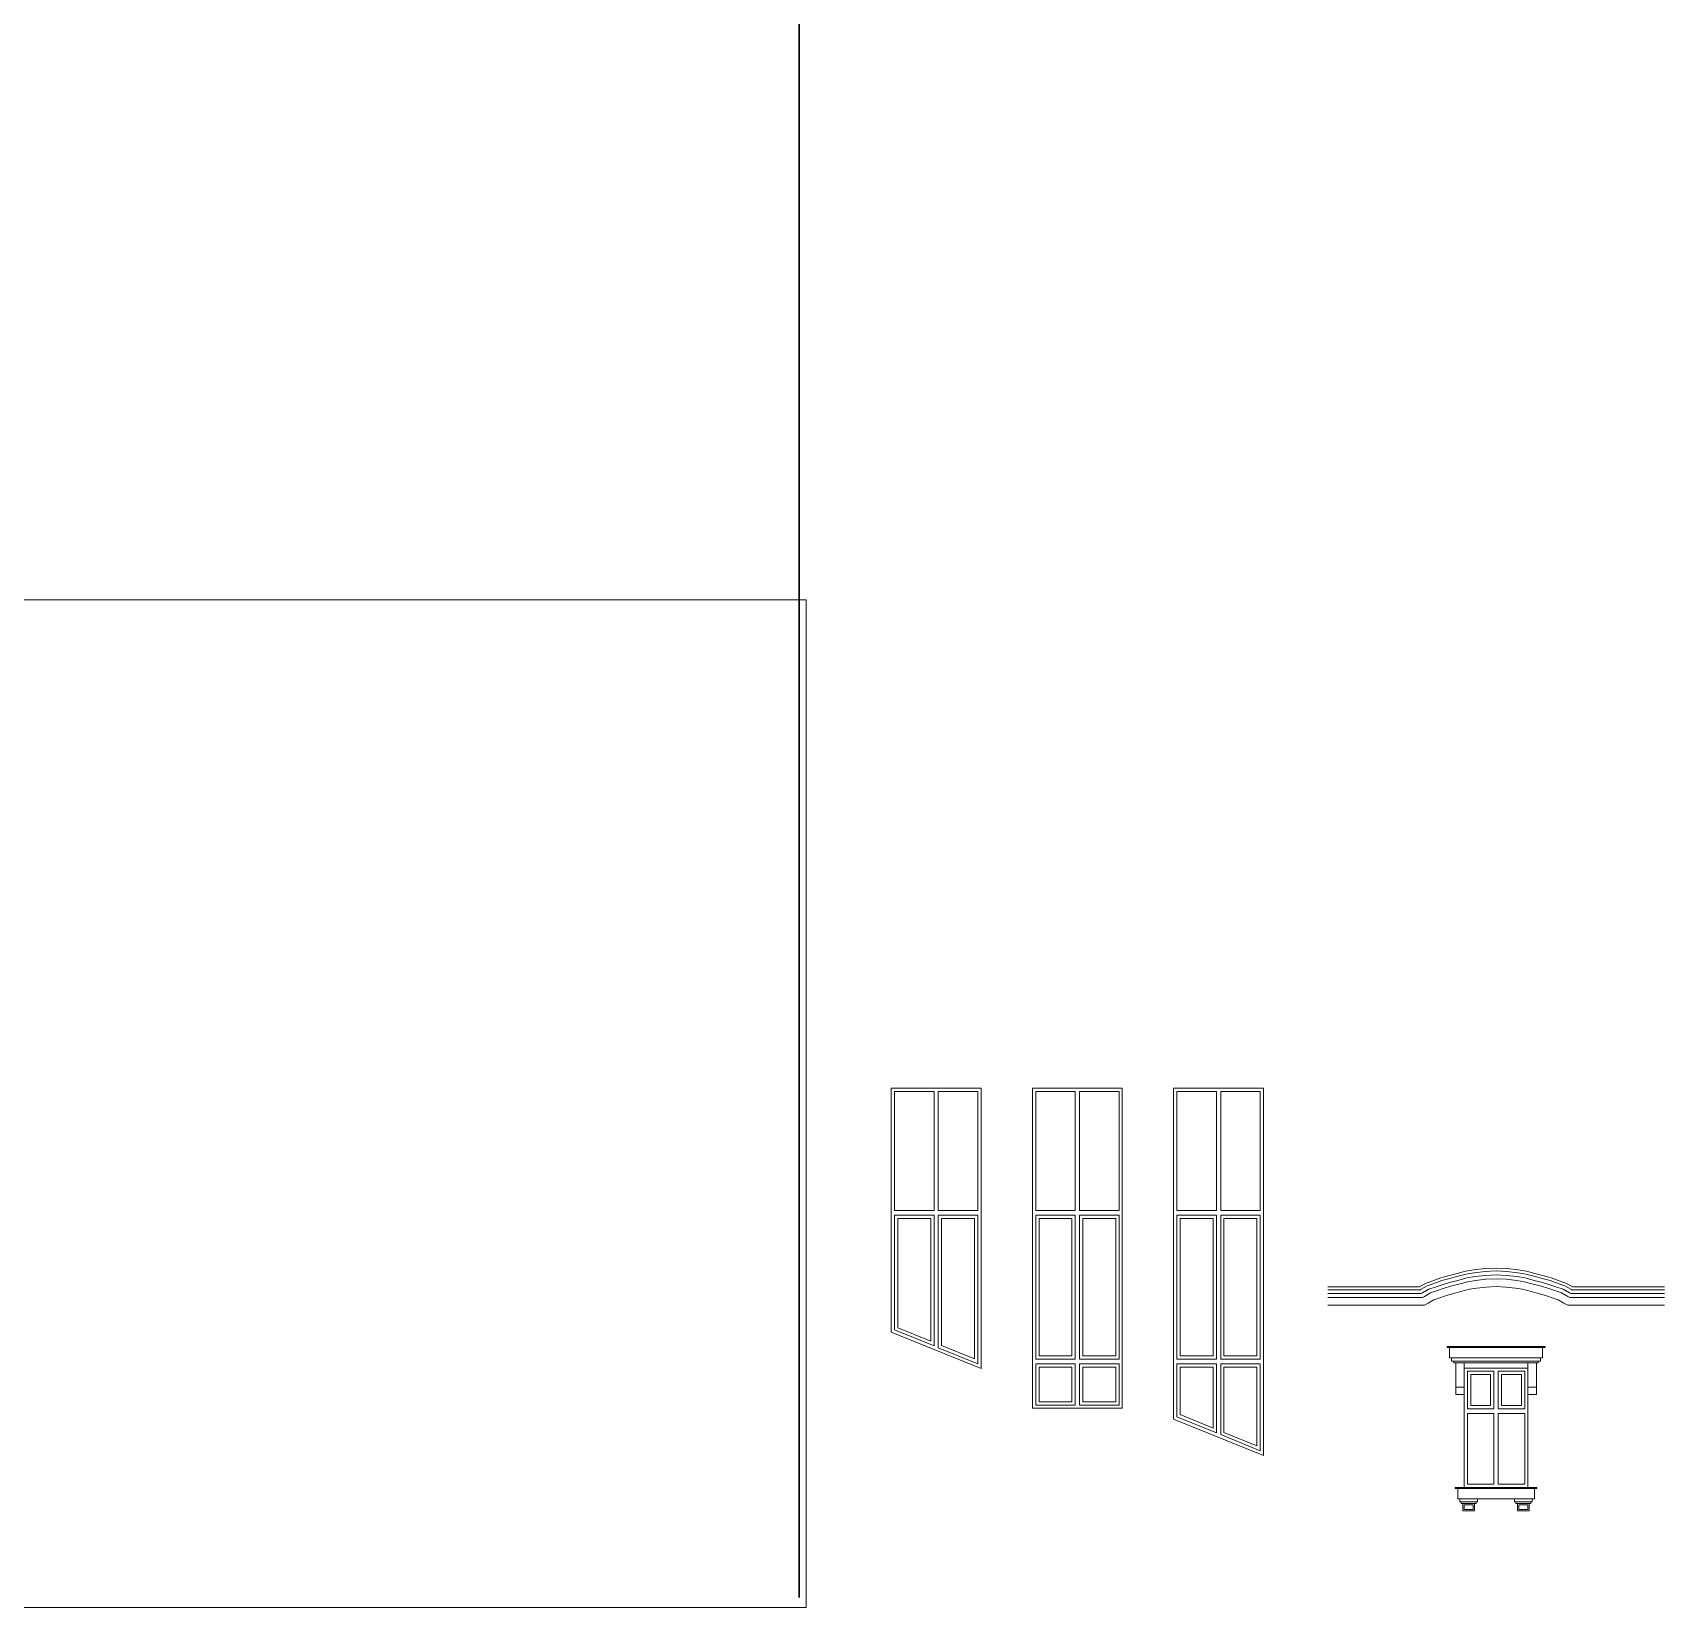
# Model space of a CAD drawing. Header units: metres. Extents: x 13 to 189, y -87 to 82.
# Drawn here: x 159.47 to 184.89, y -69.1 to -44.57 of the extents above; entities that cross this region are included whole.
import ezdxf

# ---------------------------------------------------------------- set-up
doc = ezdxf.new("R2010")
doc.units = ezdxf.units.M
doc.header["$MEASUREMENT"] = 0
for name, color, linetype, lineweight in [('cladiri', 1, 'Continuous', 30), ('Detalii Cladiri', 200, 'Continuous', 9), ('Linii de constructie', 255, 'Continuous', 0), ('Tamplarie', 130, 'Continuous', 9)]:
    doc.layers.add(name, color=color, linetype=linetype, lineweight=lineweight)
picture_1 = doc.add_image_def('image1.jpg', size_in_pixel=(1332, 830))

msp = doc.modelspace()

# ---------------------------------------------------------------- linework, layer by layer
at = {"layer": 'cladiri'}
msp.add_lwpolyline([(171.416, 44.988), (171.416, -68.945)], dxfattribs=at)
at = {"layer": 'Detalii Cladiri'}
for points in [[(172.849, -61.012), (174.249, -61.012), (174.249, -65.38), (172.849, -64.812)], [(175.049, -61.012), (176.449, -61.012), (176.449, -65.998), (175.049, -65.998)], [(178.649, -66.734), (177.249, -66.166), (177.249, -61.012), (178.649, -61.012)], [(182.272, -65.211), (182.398, -65.211), (182.995, -65.211), (182.995, -65.052), (182.398, -65.052), (182.272, -65.052), (183.035, -65.052), (183.035, -65.036), (182.272, -65.036), (181.509, -65.036), (181.509, -65.052), (182.272, -65.052), (182.145, -65.052), (181.548, -65.052), (181.548, -65.211), (182.145, -65.211)], [(182.272, -65.263), (182.963, -65.263), (182.963, -65.211), (182.272, -65.211), (181.58, -65.211), (181.58, -65.263), (182.272, -65.263), (181.615, -65.263), (181.615, -65.291), (182.272, -65.291), (182.929, -65.291), (182.929, -65.263)], [(181.774, -65.291), (181.643, -65.291), (181.643, -65.671), (181.774, -65.671)], [(182.769, -65.291), (182.901, -65.291), (182.901, -65.671), (182.769, -65.671)], [(181.774, -65.371), (182.769, -65.371), (182.769, -67.231), (181.774, -67.231)], [(181.643, -65.671), (181.774, -65.671), (181.774, -65.782), (181.643, -65.782)], [(182.901, -65.671), (182.769, -65.671), (182.769, -65.782), (182.901, -65.782)], [(182.272, -67.247), (181.675, -67.247), (181.675, -67.406), (182.272, -67.406), (182.869, -67.406), (182.869, -67.247)], [(181.706, -67.406), (181.985, -67.406), (181.985, -67.453), (181.706, -67.453)], [(181.846, -67.482), (181.73, -67.482), (181.73, -67.453), (181.846, -67.453), (181.961, -67.453), (181.961, -67.482)], [(181.846, -67.593), (181.754, -67.593), (181.754, -67.482), (181.846, -67.482), (181.937, -67.482), (181.937, -67.593)], [(181.846, -67.573), (181.774, -67.573), (181.774, -67.502), (181.846, -67.502), (181.918, -67.502), (181.918, -67.573)], [(182.837, -67.406), (182.558, -67.406), (182.558, -67.453), (182.837, -67.453)], [(182.698, -67.482), (182.813, -67.482), (182.813, -67.453), (182.698, -67.453), (182.582, -67.453), (182.582, -67.482)], [(182.698, -67.593), (182.789, -67.593), (182.789, -67.482), (182.698, -67.482), (182.606, -67.482), (182.606, -67.593)], [(182.698, -67.573), (182.769, -67.573), (182.769, -67.502), (182.698, -67.502), (182.626, -67.502), (182.626, -67.573)]]:
    msp.add_lwpolyline(points, close=True, dxfattribs=at)
for points in [[(179.649, -64.106), (181.08, -64.106), (181.183, -64.048), (181.287, -64.012), (181.414, -63.967), (181.52, -63.937), (181.63, -63.908), (181.798, -63.864), (181.926, -63.841), (182.098, -63.822), (182.272, -63.814)], [(179.649, -64.151), (181.092, -64.151), (181.096, -64.149), (181.201, -64.09), (181.302, -64.054), (181.428, -64.01), (181.532, -63.98), (181.641, -63.952), (181.807, -63.908), (181.932, -63.886), (182.102, -63.867), (182.272, -63.858)], [(179.649, -64.212), (181.108, -64.212), (181.126, -64.202), (181.227, -64.145), (181.322, -64.112), (181.447, -64.068), (181.548, -64.039), (181.657, -64.011), (181.821, -63.968), (181.941, -63.946), (182.107, -63.928), (182.272, -63.92)], [(179.649, -64.273), (181.124, -64.273), (181.156, -64.255), (181.252, -64.201), (181.343, -64.169), (181.465, -64.126), (181.564, -64.098), (181.672, -64.07), (181.834, -64.027), (181.95, -64.007), (182.112, -63.989), (182.272, -63.981)], [(184.894, -64.106), (183.464, -64.106), (183.361, -64.048), (183.256, -64.012), (183.129, -63.967), (183.024, -63.937), (182.913, -63.908), (182.746, -63.864), (182.617, -63.841), (182.445, -63.822), (182.272, -63.814)], [(184.894, -64.151), (183.452, -64.151), (183.447, -64.149), (183.342, -64.09), (183.241, -64.054), (183.115, -64.01), (183.012, -63.98), (182.902, -63.952), (182.736, -63.908), (182.611, -63.886), (182.441, -63.867), (182.272, -63.858)], [(184.894, -64.212), (183.436, -64.212), (183.418, -64.202), (183.317, -64.145), (183.221, -64.112), (183.097, -64.068), (182.996, -64.039), (182.886, -64.011), (182.723, -63.968), (182.602, -63.946), (182.436, -63.928), (182.272, -63.92)], [(184.894, -64.273), (183.42, -64.273), (183.388, -64.255), (183.292, -64.201), (183.201, -64.169), (183.078, -64.126), (182.98, -64.098), (182.871, -64.07), (182.71, -64.027), (182.594, -64.007), (182.432, -63.989), (182.272, -63.981)], [(179.649, -64.393), (181.155, -64.393), (181.215, -64.36), (181.302, -64.311), (181.382, -64.283), (181.501, -64.241), (181.595, -64.214), (181.703, -64.186), (181.859, -64.145), (181.967, -64.126), (182.121, -64.109), (182.272, -64.101)], [(184.894, -64.393), (183.388, -64.393), (183.329, -64.36), (183.242, -64.311), (183.161, -64.283), (183.042, -64.241), (182.948, -64.214), (182.841, -64.186), (182.684, -64.145), (182.576, -64.126), (182.422, -64.109), (182.272, -64.101)], [(182.272, -65.291), (181.774, -65.291), (181.774, -65.371), (182.769, -65.371), (182.769, -65.291), (182.272, -65.291)], [(182.869, -67.247), (182.908, -67.247), (182.908, -67.231), (181.635, -67.231), (181.635, -67.247), (182.869, -67.247)]]:
    msp.add_lwpolyline(points, dxfattribs=at)
at = {"layer": 'Tamplarie'}
for points in [[(173.517, -61.063), (173.517, -62.92), (172.9, -62.92), (172.9, -61.063)], [(174.198, -62.92), (174.198, -61.063), (173.582, -61.063), (173.582, -62.92)], [(175.717, -61.063), (175.717, -62.92), (175.1, -62.92), (175.1, -61.063)], [(176.398, -62.92), (176.398, -61.063), (175.782, -61.063), (175.782, -62.92)], [(177.917, -61.063), (177.917, -62.92), (177.3, -62.92), (177.3, -61.063)], [(178.598, -62.92), (178.598, -61.063), (177.982, -61.063), (177.982, -62.92)], [(172.952, -63.041), (173.465, -63.041), (173.465, -64.951), (172.952, -64.743)], [(173.633, -65.019), (173.633, -63.041), (174.146, -63.041), (174.146, -65.227)], [(175.717, -65.947), (175.1, -65.947), (175.1, -65.304), (175.717, -65.304)], [(175.782, -65.947), (175.782, -65.304), (176.398, -65.304), (176.398, -65.947)], [(177.3, -65.947), (177.3, -65.304), (177.917, -65.304), (177.917, -66.381), (177.3, -66.131)], [(177.982, -66.408), (177.982, -65.304), (178.598, -65.304), (178.598, -65.947), (178.598, -66.658)], [(175.152, -65.355), (175.665, -65.355), (175.665, -65.895), (175.152, -65.895)], [(175.833, -65.895), (175.833, -65.355), (176.346, -65.355), (176.346, -65.895)], [(177.352, -65.895), (177.352, -65.355), (177.865, -65.355), (177.865, -66.305), (177.352, -66.097)], [(178.033, -66.373), (178.033, -65.355), (178.546, -65.355), (178.546, -65.895), (178.546, -66.581)], [(182.239, -65.422), (181.825, -65.422), (181.825, -66.009), (182.239, -66.009)], [(182.188, -65.473), (181.877, -65.473), (181.877, -65.957), (182.188, -65.957)], [(182.718, -66.009), (182.718, -65.422), (182.304, -65.422), (182.304, -66.009)], [(182.667, -65.957), (182.667, -65.473), (182.356, -65.473), (182.356, -65.957)]]:
    msp.add_lwpolyline(points, close=True, dxfattribs=at)
for points in [[(173.517, -65.027), (172.9, -64.777), (172.9, -62.99), (173.517, -62.99)], [(173.517, -62.99), (173.517, -65.027)], [(173.582, -62.99), (173.582, -65.054)], [(173.582, -62.99), (174.198, -62.99), (174.198, -65.304), (173.582, -65.054)], [(175.1, -65.234), (175.1, -62.99), (175.717, -62.99)], [(175.152, -65.182), (175.152, -63.041), (175.665, -63.041), (175.665, -65.182)], [(175.717, -62.99), (175.717, -65.234)], [(175.782, -62.99), (176.398, -62.99), (176.398, -65.234)], [(175.782, -62.99), (175.782, -65.234)], [(175.833, -65.182), (175.833, -63.041), (176.346, -63.041), (176.346, -65.182)], [(177.3, -65.234), (177.3, -62.99), (177.917, -62.99)], [(177.352, -65.182), (177.352, -63.041), (177.865, -63.041), (177.865, -65.182)], [(177.917, -62.99), (177.917, -65.234)], [(177.982, -62.99), (178.598, -62.99), (178.598, -65.234)], [(177.982, -62.99), (177.982, -65.234)], [(178.033, -65.182), (178.033, -63.041), (178.546, -63.041), (178.546, -65.182)], [(175.1, -65.234), (175.717, -65.234)], [(175.152, -65.182), (175.665, -65.182)], [(175.782, -65.234), (176.398, -65.234)], [(175.833, -65.182), (176.346, -65.182)], [(177.3, -65.234), (177.917, -65.234)], [(177.352, -65.182), (177.865, -65.182)], [(177.982, -65.234), (178.598, -65.234)], [(178.033, -65.182), (178.546, -65.182)], [(182.239, -67.179), (181.825, -67.179), (181.825, -66.079), (182.239, -66.079)], [(182.239, -66.079), (182.239, -67.179)], [(182.304, -66.079), (182.304, -67.179)], [(182.304, -66.079), (182.718, -66.079), (182.718, -67.179), (182.304, -67.179)]]:
    msp.add_lwpolyline(points, dxfattribs=at)

# ---------------------------------------------------------------- pictures from other files: only their frames are drawn
at = {"layer": 'Linii de constructie'}
image = msp.add_image(picture_1, insert=(146.342, -69.098), size_in_units=(25.184, 15.693), dxfattribs=dict(at, contrast=42))
image.dxf.flags = 6

doc.saveas('drawing.dxf')
